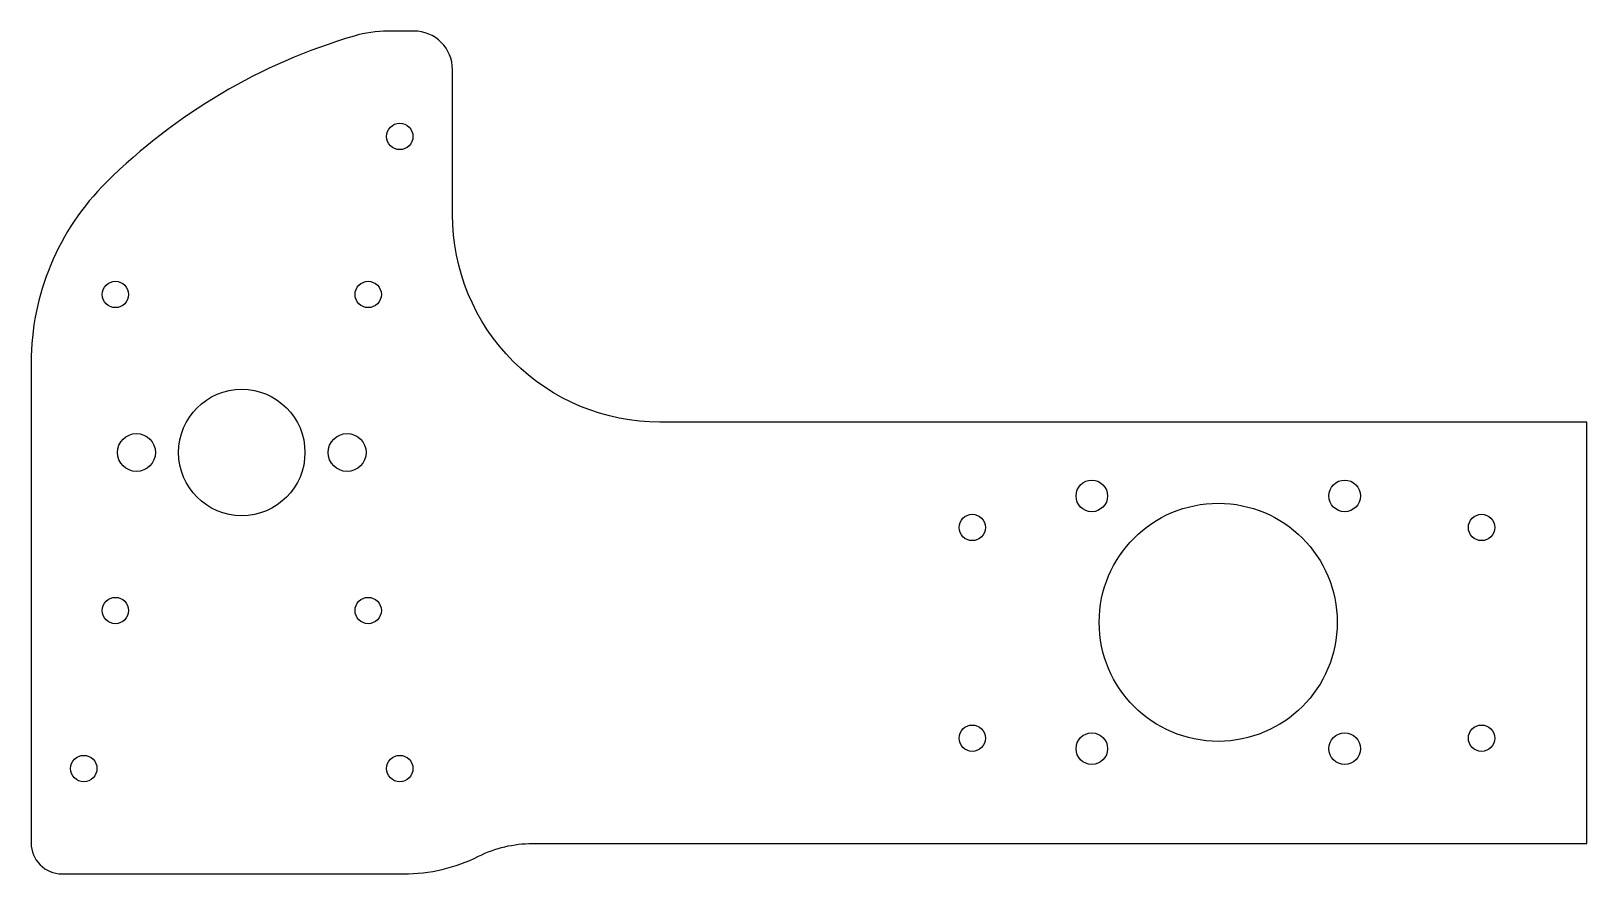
# Model space of a CAD drawing. Header units: inches. Extents: x -3.97 to 3.42, y -1.14 to 2.86.
import ezdxf

# ---------------------------------------------------------------- set-up
doc = ezdxf.new("R2010")
doc.units = ezdxf.units.IN
doc.layers.get('0').update_dxf_attribs({"linetype": 'CONTINUOUS'})

msp = doc.modelspace()

# ---------------------------------------------------------------- linework, layer by layer
msp.add_lwpolyline([(-2.1986, -1.1441, 0.116321), (-1.8435, -1.0604, -0.116321), (-1.5876, -1), (3.4175, -1), (3.4175, 1), (-0.9826, 1, -0.414214), (-1.9675, 1.9849), (-1.9675, 2.6738, 0.414214), (-2.1496, 2.8559), (-2.2738, 2.8559, 0.071764), (-2.4345, 2.8327, 0.124006), (-3.6102, 2.1386, 0.200297), (-3.9675, 1.2824), (-3.9675, -0.9984, 0.414214), (-3.8218, -1.1441)], format="xyb", close=True)
for centre, radius in [((-2.2175, 2.3559), 0.0625), ((-3.5675, 1.6059), 0.0625), ((-2.3675, 1.6059), 0.0625), ((-2.9675, 0.8559), 0.3), ((-3.4675, 0.8559), 0.09), ((-2.4675, 0.8559), 0.09), ((1.0675, 0.65), 0.075), ((2.2675, 0.65), 0.075), ((1.6675, 0.05), 0.565), ((0.5, 0.5), 0.0625), ((2.9175, 0.5), 0.0625), ((-3.5675, 0.1059), 0.0625), ((-2.3675, 0.1059), 0.0625), ((0.5, -0.5), 0.0625), ((2.9175, -0.5), 0.0625), ((1.0675, -0.55), 0.075), ((2.2675, -0.55), 0.075), ((-3.7175, -0.6441), 0.0625), ((-2.2175, -0.6441), 0.0625)]:
    msp.add_circle(centre, radius)

doc.saveas('drawing.dxf')
